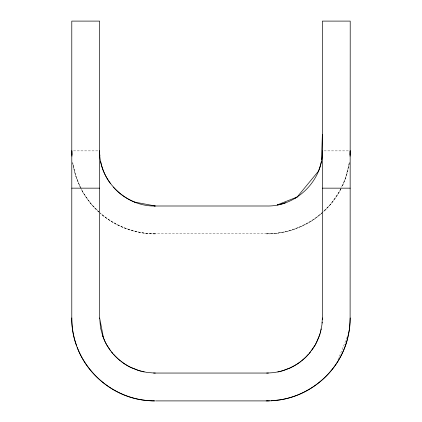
<?xml version="1.0" encoding="UTF-8"?>
<svg xmlns="http://www.w3.org/2000/svg" width="422" height="422" viewBox="0 0 422 422"><rect width="100%" height="100%" fill="white"/><g stroke="black" fill="none" stroke-linecap="round" stroke-linejoin="round"><path stroke-width="0.32" stroke-dasharray="2.11 1.58" d="M349.221 162.412C348.403 171.021 345.512 179.345 341.815 187.125M349.189 163.805L345.344 178.791L341.366 187.384M338.001 359.792L347.09 337.331M341.103 187.959C337.078 197.132 330.584 205.055 323.31 211.86M340.997 188.755L339.246 191.968L330.716 204.153L323.231 211.549M322.761 212.008C308.408 225.849 288.458 233.319 268.619 233.82M322.846 212.292L319.955 214.782C304.953 226.556 286.148 233.725 266.999 233.841M268.144 233.83L266.577 233.841M266.736 233.841L155.18 233.841M73.523 150.87L97.888 150.87M324.112 150.87L348.477 150.87M155.417 233.841C135.499 233.904 115.639 226.614 100.584 213.553M154.716 233.841C134.855 233.519 115.048 226.087 100.172 212.931M99.154 212.292C91.759 205.614 85.576 197.607 81.003 188.755M99.703 212.472L91.284 204.153L82.754 191.968L81.43 189.103M80.185 187.125L75.512 175.383L72.811 163.805M81.166 188.534L76.656 178.791L73.001 164.976L72.779 162.412M155.312 233.941A83.435 83.065 -0.2 0 1 100.404 213.411M98.569 211.77A83.435 83.065 -0.2 0 1 72.753 162.818M349.247 162.818A83.435 83.065 0.2 0 1 341.646 187.336M340.781 189.056A83.435 83.065 0.2 0 1 323.431 211.77M321.596 213.411A83.435 83.065 0.2 0 1 266.688 233.941"/><path stroke-width="0.63" d="M320.319 332.752L321.944 324.734L322.371 317.93L322.371 21.1L350.213 21.1L350.107 322.155M322.371 150.87C323.12 180.547 296.233 206.801 266.688 205.999L155.312 205.999C125.767 206.801 98.88 180.547 99.629 150.87A55.688 55.124 0 0 0 99.661 152.732M350.213 150.87L350.044 156.172M350.213 317.93L349.474 328.96L347.301 339.652M322.345 319.633L322.371 317.93M321.49 159.59L322.371 134.65M350.086 322.54C349.437 334.261 346.235 345.824 340.786 356.215M322.134 323.041L322.208 322.192M321.068 329.788L321.248 328.954M320.667 331.455L320.873 330.626M320.556 331.887L319.807 334.467M347.195 340.037C338.935 370.885 311.389 395.303 279.775 399.877M320.071 333.612L317.349 340.807M319.385 335.738L319.67 334.889M319.238 336.17L315.25 344.906L309.315 353.399M316.959 341.641L317.159 341.224M316.553 342.469L316.758 342.052M316.131 343.286L316.342 342.88M315.693 344.104L315.914 343.698M340.406 356.938C327.224 381.984 300.496 399.048 272.28 400.715M315.245 344.911L315.471 344.51M314.775 345.723L315.012 345.317M314.538 346.124L312.227 349.653M311.942 350.049L311.383 350.809M310.523 351.922L305.412 357.545L299.936 362.15M295.02 198.329A55.688 55.124 0 0 0 297.157 197.011L318.462 171.163A55.688 55.124 0 0 0 321.332 161.478M308.377 354.475L306.762 356.205M306.419 356.558L304.004 358.848M303.65 359.159L302.574 360.082M301.825 360.694L302.194 360.393M301.086 361.279L296.824 364.286M299.557 362.429L298.011 363.506M297.621 363.769L293.976 365.985M296.429 364.534L289.845 368.063L282.555 370.769M293.163 366.428L293.575 366.206M292.346 366.855L292.757 366.644M291.518 367.272L291.929 367.066M290.679 367.678L291.096 367.478M290.257 367.873L283.864 370.368M277.418 204.844L297.157 197.011M283.426 370.505L279.533 371.571M281.252 371.138L282.128 370.896M277.845 371.94L280.372 371.365M278.699 371.761L273.593 372.631L267.553 373.048L154.447 373.048L146.692 372.394L138.574 370.505M279.343 399.94L271.889 400.736M271.942 400.736L271.114 400.784M271.562 400.758L269.289 400.858M269.373 400.858L268.007 400.889M268.983 400.868L267.611 400.895M266.688 373.059L268.418 373.032M267.379 400.895L267.764 400.895M267.516 400.895L266.746 400.9M71.787 188.159L99.629 188.159M322.371 188.159L350.213 188.159M155.56 400.9L266.657 400.9M266.509 400.9L266.134 400.9M154.811 400.9L154.236 400.895M154.426 400.895C120.993 400.905 88.794 378.887 77.231 347.396M153.582 373.032L155.312 373.059M153.666 400.884L153.381 400.879M153.191 400.874L150.812 400.779M150.301 400.747L146.376 400.42M145.88 400.367C105.004 396.685 70.938 359.027 71.787 317.93L71.787 21.1L99.629 21.1L99.634 318.784M134.818 202.127L155.312 205.999A55.688 55.124 0 0 1 154.062 205.983M143.311 371.761L144.155 371.94M141.634 371.365L142.467 371.571M139.872 370.896L140.748 371.138M139.445 370.769L131.743 367.873M138.136 370.368L130.071 367.066M130.904 367.478L131.321 367.678M129.243 366.644L130.472 367.267M128.425 366.206L129.644 366.85M128.826 366.423L125.571 364.534M128.024 365.985L124.379 363.769M125.176 364.286L122.443 362.429M123.978 363.5L118.35 359.159M122.063 362.15L120.914 361.279M119.806 360.393L120.175 360.694M119.426 360.082L115.581 356.558M117.986 358.837L113.623 354.475M115.238 356.205L110.896 351.178L107.462 346.124M112.685 353.399L111.482 351.932M110.617 350.809L110.058 350.049M109.773 349.653L106.988 345.317M106.529 344.51L107.22 345.713M106.086 343.698L106.75 344.906M105.658 342.88L106.302 344.094M105.242 342.052L105.864 343.281M104.841 341.224L105.442 342.458M105.036 341.63L102.762 336.17M104.651 340.807L103.226 337.426M102.915 336.582L100.584 328.11L99.629 317.93L103.538 338.222M76.672 345.887C73.449 336.941 71.782 327.44 71.787 317.93M71.956 156.172L71.787 150.87M136.522 202.766A55.688 55.124 0 0 1 113.318 187.073M110.522 183.628A55.688 55.124 0 0 1 100.668 161.478M99.856 155.823A55.688 55.124 0 0 1 99.756 154.589M350.118 150.87A83.435 83.065 0.2 0 1 350.033 154.61M71.967 154.61A83.435 83.065 -0.2 0 1 71.882 150.87M285.478 202.766A55.688 55.124 0 0 1 277.402 204.971"/></g></svg>
